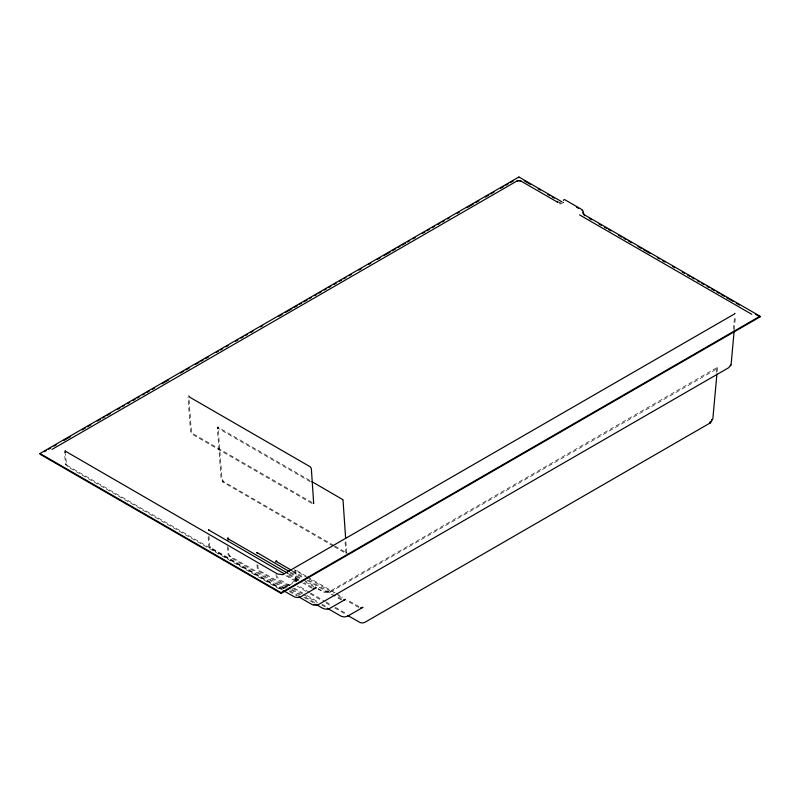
<?xml version="1.0" encoding="UTF-8"?>
<svg xmlns="http://www.w3.org/2000/svg" width="800" height="800" viewBox="0 0 800 800"><rect width="100%" height="100%" fill="white"/><g stroke="black" fill="none" stroke-linecap="round" stroke-linejoin="round"><path stroke-width="0.6" stroke-dasharray="4 3" d="M716.17 372.52L716.63 367.66M717.15 371.52L717.54 367.4L716.13 369.31L330.98 591.68L328.56 592.53L324.8 592.53L318.18 589.25M733.41 329.36L734.53 316.98M734.27 329.6L735.51 315.99M716.57 367.8L330.4 591C325.87 593.49 319.17 589.65 315.4 586.63M563.31 202.64L560.03 204.08L556.87 202.8M287.39 575.61L294.76 579.73L297.71 579.38L283.33 587.63L280.51 588.02L278.22 587.3L68.05 465.96L66.39 463.9L65.44 454M560.92 202.99L559.01 203M285.84 575.72L294.48 580.56L296.51 580.77L298.46 579.96L283.65 588.44L280.43 588.89L277.89 588.12L67.72 466.78L65.55 464.14L64.37 451.95M560.21 202.48L558.82 202.74M296.45 580.78L296.01 580.83M341.73 599.13L334.4 595.03M341.45 599.96L336.08 597.01M359.04 606.66L346.96 599.71M358.7 607.46L346.5 600.45M312.07 587.26L304.22 582.75M311.73 588.06L302.68 582.87M309.8 480.43L218.12 427.29L218.56 427.7M310.46 481.82L217.54 427.94M312.08 502.51L192.75 433.58L191.39 431.05L188.84 397.17M311.75 503.34L192.22 434.27L190.52 431.28L187.96 397.07M333.89 545.46L223.32 481.42L221.98 478.39L218.02 426.88L218.75 427.88M334.96 546.08L346.78 552.91L345.78 540.73M333.2 546.07L222.59 481.91M334.28 546.7L345.1 552.95M306.33 576.25L295.88 570.05M307.4 576.87L335.2 592.92M336.27 593.54L342.69 597.24M308.01 578.23L294.99 570.19M309.07 578.84L333.67 593.04M337.94 595.51L345.43 599.83M292.45 570.81L304.28 577.64M308.58 580.12L333.32 594.41M291.98 571.55L302.74 577.76M307.04 580.24L335 596.39M290.52 572.27L302.42 579.14M303.5 579.76L314.32 586.01M290.06 573.01L300.87 579.25M305.2 581.75L313.85 586.75M289.14 574.05L299.91 580.26M288.68 574.79L301.6 582.25M309.6 592.46L297.83 585.44M310.67 593.08L324.6 601.12M325.67 601.74L331.02 604.83M335.31 607.3L347.09 614.11M305.93 591.35L297.2 586.05M310.21 593.82L321.96 600.61M326.23 603.07L330.51 605.54M334.78 608.01L346.53 614.79M289.88 585.61L278.72 579.13L277.36 576.58M294.17 588.09L302.76 593.05M307.06 595.53L317.8 601.73M322.1 604.21L326.39 606.69M288.47 585.82C283.79 582.66 274.53 580.81 276.28 573.12M292.76 588.3L302.43 593.88M303.5 594.5L317.47 602.56M321.76 605.04L324.98 606.9M287.9 587.04L259.4 570.55L258.15 568.73L257.83 564.43M292.22 589.54L300.87 594.53M305.19 597.02L315.99 603.26M286.49 587.25L258.87 571.24L257.31 568.96L256.89 563.47M290.81 589.74L299.45 594.73M303.77 597.22L313.5 602.84M285.45 588.2L230.18 556.25L228.93 554.43L228.45 547.56M289.75 590.68L298.35 595.65M284.04 588.4L229.64 556.94L228.08 554.66L227.51 546.56M289.42 591.51L296.94 595.85M282.57 589.11L210.86 547.67L209.54 545.47L208.92 535.61M282.24 589.94L210.32 548.36L208.76 546.08L208.06 535.84M346.95 553.03L346.49 552.71L347.24 553.3M258.86 570.04L259.4 570.55M229.63 555.74L230.18 556.25M210.32 547.16L210.86 547.67M218.15 428.51L217.22 426.91L221.12 478.62L222.69 482.03M223.32 481.42L222.75 480.71M217.32 427.57L217.22 427.23M66.39 463.9L66.68 464.58M65.55 464.14L65.91 465M345.96 553.24L344.91 540.77M295.79 570.41L296.51 582.39M294.85 569.43L295.58 581.42M563.87 201.98A3.21 1.85 60 0 1 563.04 202.74"/><path stroke-width="1.2" d="M716.92 374.01L712.86 418.74L710.62 422.69L364.94 622.3L362.75 622.98L360.2 622.61L347.6 615.41M734.16 330.84L731.13 364.26L728.81 367.63L318.44 604.56L315.91 605.32L312.67 604.87L299.1 597.1M734.87 313.27L734.84 313.54M563.44 200.39L564.02 199.66A2.34 1.35 60 0 1 565.05 199.84L581.74 209.47A2.34 1.35 60 0 1 583.38 212.23L583.39 212.43A2.34 1.35 60 0 0 585.04 215.19L760 316.2L760 316.92L281.1 593.41L40 454.21L40 453.49L518.9 177L561.75 201.74A2.33 1.35 60 0 0 562.02 201.87M711.5 420.32L711.8 419.6M730.63 365.85L730.99 364.99M734.73 313.81L282.68 574.68L277.49 573.97L65.27 451.11M709.67 422.25L710.34 421.77M710.04 423.06L710.62 422.69M44.32 451.71L46.49 450.46M48.65 449.22L50.81 447.97M54.05 446.09L56.22 444.85M63.78 440.48L70.27 436.73M82.16 429.87L85.4 427.99M87.57 426.75L90.81 424.87M97.29 421.13L100.54 419.26M102.7 418.01L104.86 416.76M107.02 415.51L110.27 413.64M117.83 409.27L120 408.02M122.16 406.77L124.32 405.53M127.56 403.65L129.73 402.41M132.97 400.53L135.13 399.28M137.29 398.04L139.46 396.79M142.7 394.92L144.86 393.67M147.02 392.42L149.18 391.17M152.43 389.3L154.59 388.05M162.16 383.68L168.64 379.94M180.53 373.07L183.78 371.2M185.94 369.95L189.18 368.08M195.67 364.33L198.91 362.46M201.07 361.21L203.24 359.96M205.4 358.72L208.64 356.84M216.21 352.47L218.37 351.23M220.53 349.98L222.7 348.73M225.94 346.86L228.1 345.61M235.67 341.24L237.83 339.99M241.07 338.12L243.23 336.87M245.4 335.62L247.56 334.38M250.8 332.5L252.96 331.25M260.53 326.89L262.69 325.64M278.91 316.28L282.15 314.4M285.4 312.53L291.88 308.79M294.04 307.54L297.29 305.67M299.45 304.42L301.61 303.17M303.77 301.92L307.02 300.05M309.18 298.8L311.34 297.55M314.58 295.68L316.75 294.43M318.91 293.18L321.07 291.93M324.31 290.06L326.47 288.81M328.64 287.57L330.8 286.32M334.04 284.44L336.2 283.2M339.45 281.32L341.61 280.08M343.77 278.83L345.93 277.58M349.18 275.71L351.34 274.46M358.91 270.09L361.07 268.84M368.64 264.47L370.8 263.22M377.28 259.48L380.53 257.61M383.77 255.73L390.26 251.99M392.42 250.74L395.66 248.87M397.82 247.62L399.99 246.37M402.15 245.12L405.39 243.25M407.55 242L409.71 240.76M412.96 238.88L415.12 237.63M422.69 233.27L424.85 232.02M427.01 230.77L429.17 229.52M432.42 227.65L434.58 226.4M437.82 224.53L439.98 223.28M442.15 222.03L444.31 220.78M447.55 218.91L449.71 217.66M457.28 213.29L459.44 212.05M467.01 207.68L473.5 203.93M475.66 202.68L478.9 200.81M485.39 197.07L488.63 195.19M490.79 193.95L494.04 192.07M500.52 188.33L503.76 186.46M505.93 185.21L508.09 183.96M510.25 182.71L513.49 180.84M52.04 449.4L516.77 181.1L518.73 180.59L521.03 181.1L557.71 202.27M40 453.49L281.1 592.69L760 316.2M345.43 599.36L329.66 608.46C325.12 611.02 320.41 606.79 316.74 604.71M345.11 599.54L343.42 600.18M516.56 181.21L519.12 180.59L521.23 181.21M299.07 596.49L299.58 596.31M360.46 607.99L362.99 607.29L347.54 616.21L344.32 617L341.1 616.2L327.13 608.14M313.04 588.51L316.34 587.71L300.57 596.81L298.03 597.57L294.8 597.12L283.32 590.56M315.82 604.45L316.4 604.37M314.33 588.53L313.89 588.58M558.12 201.9L556.57 201.61M314.06 604.37L314.64 604.45M576.52 207.17L578.61 208.38M524.25 180.81L530.68 184.52M538.18 188.85L540.32 190.09M547.82 194.42L549.96 195.65M552.11 196.89L554.25 198.13M589.36 218.4L591.52 219.65M599.08 224.01L601.24 225.26M604.48 227.13L606.64 228.38M608.8 229.62L610.96 230.87M618.52 235.24L621.76 237.11M623.92 238.35L626.08 239.6M628.24 240.85L631.48 242.72M637.96 246.46L641.2 248.33M643.36 249.58L649.84 253.32M657.4 257.68L659.56 258.93M662.8 260.8L664.96 262.05M672.52 266.41L674.68 267.66M682.24 272.02L684.4 273.27M687.64 275.14L689.8 276.39M691.96 277.63L694.12 278.88M697.36 280.75L699.52 282M701.68 283.25L703.84 284.49M707.08 286.36L709.24 287.61M711.4 288.86L714.64 290.73M716.8 291.98L718.96 293.22M721.12 294.47L724.36 296.34M726.52 297.59L733 301.33M736.24 303.2L739.48 305.07M755.68 314.42L760 316.92M579.62 214.92L751.74 314.29M311.96 481.68L342.77 499.6M291.37 570.19L277.39 562.12L276.4 560.64M289.44 571.65L257.01 552.54L257.54 553.17M288.07 573.42L228.85 539.23L227.85 537.75L228 540.21M284.15 573.73L208.56 529.88L208.99 530.29M313.16 503.14L313.7 503.57L311.35 468.65L310.47 466.93L189.74 397.19L188.75 395.96M257.31 552.96L257.11 552.55M343.01 499.9L345.63 538.25M208.77 530.08L208.57 529.67M275.94 562.12L275.57 561.18M65.16 450.83L65.34 452.85M257.15 552.91L257.12 552.66M518.9 177L518.9 177.72M281.1 592.69L281.1 593.41M584.7 215.68A3.21 1.85 60 0 1 584.36 215.39M583.75 214.69A3.21 1.85 60 0 1 583.48 214.28M583.25 213.85A3.21 1.85 60 0 1 582.82 212.53M582.08 210.45A1.46 0.84 60 0 1 582.38 210.82"/></g></svg>
